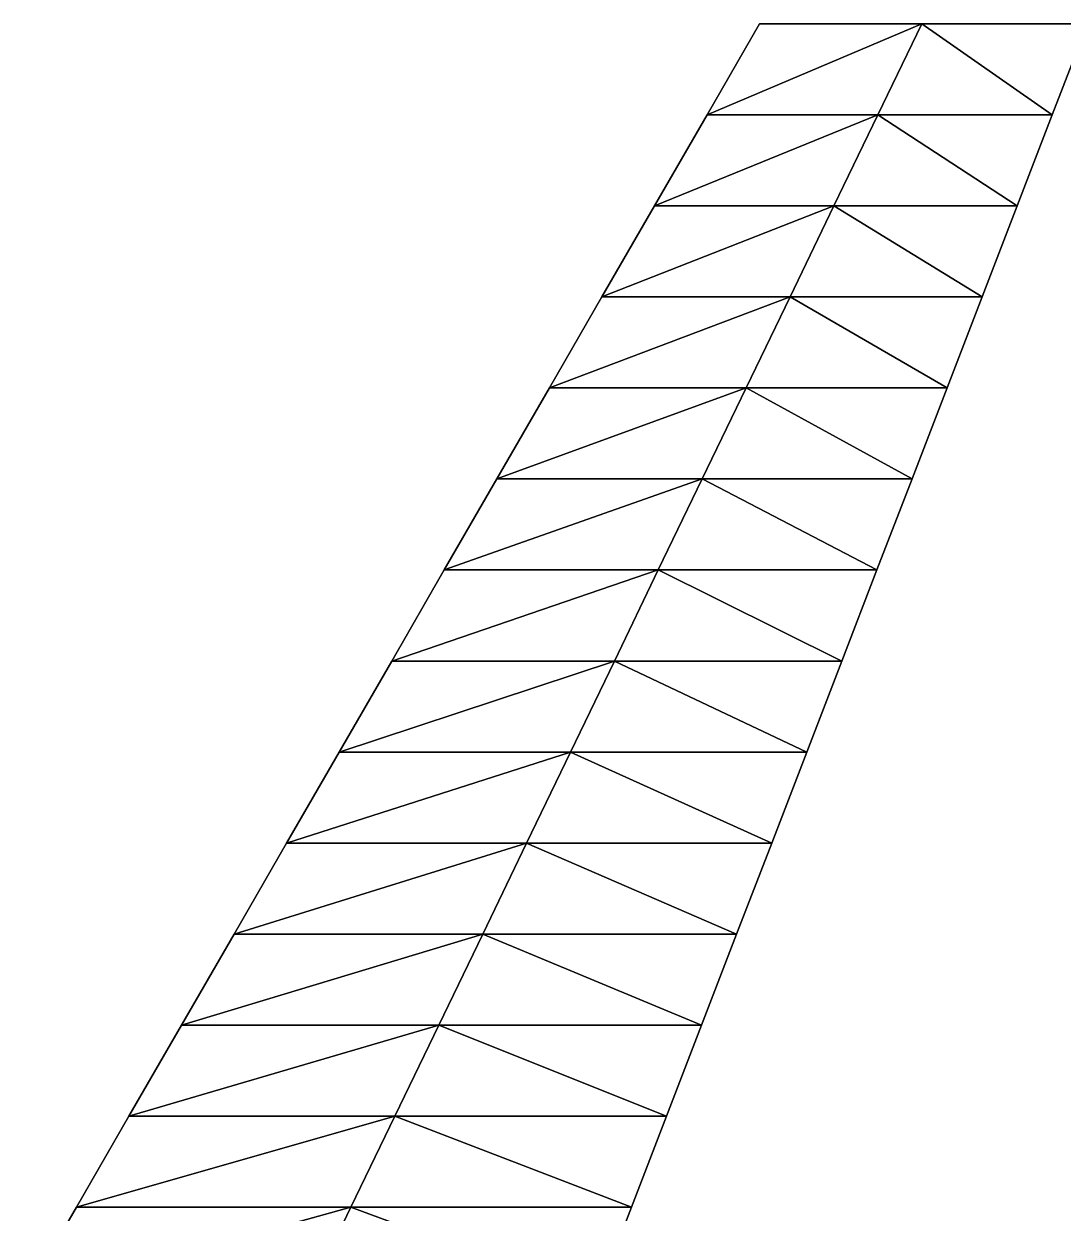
# Model space of a CAD drawing. Extents: x 0 to 32.6, y -11.9 to 11.9.
# Drawn here: x 17.12 to 21.69, y 6.62 to 11.85 of the extents above; entities that cross this region are included whole.
import ezdxf

# ---------------------------------------------------------------- set-up
doc = ezdxf.new("R2010")
doc.units = 0

msp = doc.modelspace()

# ---------------------------------------------------------------- linework, layer by layer
for points in [[(20.8737, 11.45, -0.0672), (20.1233, 11.45), (21.0666, 11.85, -0.0638)], [(21.0666, 11.85, -0.0638), (20.1233, 11.45), (20.3542, 11.85)], [(20.1233, 11.45), (21.0666, 11.85, 0.0638), (20.3542, 11.85)], [(20.1233, 11.45), (20.8737, 11.45, 0.0672), (21.0666, 11.85, 0.0638)], [(21.0666, 11.85, -0.0638), (20.3542, 11.85), (21.0666, 11.85, -0.0319)], [(20.3542, 11.85), (21.0666, 11.85, 0.0638), (21.0666, 11.85, 0.0319)], [(21.0666, 11.85, -0.0319), (20.3542, 11.85), (21.0666, 11.85)], [(20.3542, 11.85), (21.0666, 11.85, 0.0319), (21.0666, 11.85)], [(21.6402, 11.45), (20.8737, 11.45, -0.0672), (21.0666, 11.85, -0.0638)], [(20.8737, 11.45, 0.0672), (21.6402, 11.45), (21.0666, 11.85, 0.0638)], [(21.6402, 11.45), (21.0666, 11.85, -0.0638), (21.7942, 11.85)], [(21.0666, 11.85, 0.0638), (21.6402, 11.45), (21.7942, 11.85)], [(21.7942, 11.85), (21.0666, 11.85, -0.0638), (21.0666, 11.85, -0.0319)], [(21.0666, 11.85, 0.0638), (21.7942, 11.85), (21.0666, 11.85, 0.0319)], [(21.7942, 11.85), (21.0666, 11.85, -0.0319), (21.0666, 11.85)], [(21.0666, 11.85, 0.0319), (21.7942, 11.85), (21.0666, 11.85)], [(20.6808, 11.05, -0.0706), (19.8924, 11.05), (20.8737, 11.45, -0.0672)], [(20.8737, 11.45, -0.0672), (19.8924, 11.05), (20.1233, 11.45)], [(19.8924, 11.05), (20.8737, 11.45, 0.0672), (20.1233, 11.45)], [(19.8924, 11.05), (20.6808, 11.05, 0.0706), (20.8737, 11.45, 0.0672)], [(21.4861, 11.05), (20.6808, 11.05, -0.0706), (20.8737, 11.45, -0.0672)], [(20.6808, 11.05, 0.0706), (21.4861, 11.05), (20.8737, 11.45, 0.0672)], [(21.4861, 11.05), (20.8737, 11.45, -0.0672), (21.6402, 11.45)], [(20.8737, 11.45, 0.0672), (21.4861, 11.05), (21.6402, 11.45)], [(20.4878, 10.65, -0.074), (19.6614, 10.65), (20.6808, 11.05, -0.0706)], [(20.6808, 11.05, -0.0706), (19.6614, 10.65), (19.8924, 11.05)], [(19.6614, 10.65), (20.6808, 11.05, 0.0706), (19.8924, 11.05)], [(19.6614, 10.65), (20.4878, 10.65, 0.074), (20.6808, 11.05, 0.0706)], [(21.332, 10.65), (20.4878, 10.65, -0.074), (20.6808, 11.05, -0.0706)], [(20.4878, 10.65, 0.074), (21.332, 10.65), (20.6808, 11.05, 0.0706)], [(21.332, 10.65), (20.6808, 11.05, -0.0706), (21.4861, 11.05)], [(20.6808, 11.05, 0.0706), (21.332, 10.65), (21.4861, 11.05)], [(20.2949, 10.25, -0.0774), (19.4305, 10.25), (20.4878, 10.65, -0.074)], [(20.4878, 10.65, -0.074), (19.4305, 10.25), (19.6614, 10.65)], [(19.4305, 10.25), (20.4878, 10.65, 0.074), (19.6614, 10.65)], [(19.4305, 10.25), (20.2949, 10.25, 0.0774), (20.4878, 10.65, 0.074)], [(21.1779, 10.25), (20.2949, 10.25, -0.0774), (20.4878, 10.65, -0.074)], [(20.2949, 10.25, 0.0774), (21.1779, 10.25), (20.4878, 10.65, 0.074)], [(21.1779, 10.25), (20.4878, 10.65, -0.074), (21.332, 10.65)], [(20.4878, 10.65, 0.074), (21.1779, 10.25), (21.332, 10.65)], [(20.102, 9.85, -0.0808), (19.1995, 9.85), (20.2949, 10.25, -0.0774)], [(20.2949, 10.25, -0.0774), (19.1995, 9.85), (19.4305, 10.25)], [(19.1995, 9.85), (20.2949, 10.25, 0.0774), (19.4305, 10.25)], [(19.1995, 9.85), (20.102, 9.85, 0.0808), (20.2949, 10.25, 0.0774)], [(21.0238, 9.85), (20.102, 9.85, -0.0808), (20.2949, 10.25, -0.0774)], [(20.102, 9.85, 0.0808), (21.0238, 9.85), (20.2949, 10.25, 0.0774)], [(21.0238, 9.85), (20.2949, 10.25, -0.0774), (21.1779, 10.25)], [(20.2949, 10.25, 0.0774), (21.0238, 9.85), (21.1779, 10.25)], [(19.9091, 9.45, -0.0842), (18.9686, 9.45), (20.102, 9.85, -0.0808)], [(20.102, 9.85, -0.0808), (18.9686, 9.45), (19.1995, 9.85)], [(18.9686, 9.45), (20.102, 9.85, 0.0808), (19.1995, 9.85)], [(18.9686, 9.45), (19.9091, 9.45, 0.0842), (20.102, 9.85, 0.0808)], [(20.8697, 9.45), (19.9091, 9.45, -0.0842), (20.102, 9.85, -0.0808)], [(19.9091, 9.45, 0.0842), (20.8697, 9.45), (20.102, 9.85, 0.0808)], [(20.8697, 9.45), (20.102, 9.85, -0.0808), (21.0238, 9.85)], [(20.102, 9.85, 0.0808), (20.8697, 9.45), (21.0238, 9.85)], [(19.7161, 9.05, -0.0876), (18.7377, 9.05), (19.9091, 9.45, -0.0842)], [(19.9091, 9.45, -0.0842), (18.7377, 9.05), (18.9686, 9.45)], [(18.7377, 9.05), (19.9091, 9.45, 0.0842), (18.9686, 9.45)], [(18.7377, 9.05), (19.7161, 9.05, 0.0876), (19.9091, 9.45, 0.0842)], [(20.7156, 9.05), (19.7161, 9.05, -0.0876), (19.9091, 9.45, -0.0842)], [(19.7161, 9.05, 0.0876), (20.7156, 9.05), (19.9091, 9.45, 0.0842)], [(20.7156, 9.05), (19.9091, 9.45, -0.0842), (20.8697, 9.45)], [(19.9091, 9.45, 0.0842), (20.7156, 9.05), (20.8697, 9.45)], [(19.5232, 8.65, -0.091), (18.5067, 8.65), (19.7161, 9.05, -0.0876)], [(19.7161, 9.05, -0.0876), (18.5067, 8.65), (18.7377, 9.05)], [(18.5067, 8.65), (19.7161, 9.05, 0.0876), (18.7377, 9.05)], [(18.5067, 8.65), (19.5232, 8.65, 0.091), (19.7161, 9.05, 0.0876)], [(20.5615, 8.65), (19.5232, 8.65, -0.091), (19.7161, 9.05, -0.0876)], [(19.5232, 8.65, 0.091), (20.5615, 8.65), (19.7161, 9.05, 0.0876)], [(20.5615, 8.65), (19.7161, 9.05, -0.0876), (20.7156, 9.05)], [(19.7161, 9.05, 0.0876), (20.5615, 8.65), (20.7156, 9.05)], [(19.3303, 8.25, -0.0944), (18.2758, 8.25), (19.5232, 8.65, -0.091)], [(19.5232, 8.65, -0.091), (18.2758, 8.25), (18.5067, 8.65)], [(18.2758, 8.25), (19.5232, 8.65, 0.091), (18.5067, 8.65)], [(18.2758, 8.25), (19.3303, 8.25, 0.0944), (19.5232, 8.65, 0.091)], [(20.4074, 8.25), (19.3303, 8.25, -0.0944), (19.5232, 8.65, -0.091)], [(19.3303, 8.25, 0.0944), (20.4074, 8.25), (19.5232, 8.65, 0.091)], [(20.4074, 8.25), (19.5232, 8.65, -0.091), (20.5615, 8.65)], [(19.5232, 8.65, 0.091), (20.4074, 8.25), (20.5615, 8.65)], [(19.1374, 7.85, -0.0978), (18.0448, 7.85), (19.3303, 8.25, -0.0944)], [(19.3303, 8.25, -0.0944), (18.0448, 7.85), (18.2758, 8.25)], [(18.0448, 7.85), (19.3303, 8.25, 0.0944), (18.2758, 8.25)], [(18.0448, 7.85), (19.1374, 7.85, 0.0978), (19.3303, 8.25, 0.0944)], [(20.2533, 7.85), (19.1374, 7.85, -0.0978), (19.3303, 8.25, -0.0944)], [(19.1374, 7.85, 0.0978), (20.2533, 7.85), (19.3303, 8.25, 0.0944)], [(20.2533, 7.85), (19.3303, 8.25, -0.0944), (20.4074, 8.25)], [(19.3303, 8.25, 0.0944), (20.2533, 7.85), (20.4074, 8.25)], [(18.9444, 7.45, -0.1012), (17.8139, 7.45), (19.1374, 7.85, -0.0978)], [(19.1374, 7.85, -0.0978), (17.8139, 7.45), (18.0448, 7.85)], [(17.8139, 7.45), (19.1374, 7.85, 0.0978), (18.0448, 7.85)], [(17.8139, 7.45), (18.9444, 7.45, 0.1012), (19.1374, 7.85, 0.0978)], [(20.0992, 7.45), (18.9444, 7.45, -0.1012), (19.1374, 7.85, -0.0978)], [(18.9444, 7.45, 0.1012), (20.0992, 7.45), (19.1374, 7.85, 0.0978)], [(20.0992, 7.45), (19.1374, 7.85, -0.0978), (20.2533, 7.85)], [(19.1374, 7.85, 0.0978), (20.0992, 7.45), (20.2533, 7.85)], [(18.7515, 7.05, -0.1046), (17.583, 7.05), (18.9444, 7.45, -0.1012)], [(18.9444, 7.45, -0.1012), (17.583, 7.05), (17.8139, 7.45)], [(17.583, 7.05), (18.9444, 7.45, 0.1012), (17.8139, 7.45)], [(17.583, 7.05), (18.7515, 7.05, 0.1046), (18.9444, 7.45, 0.1012)], [(19.9451, 7.05), (18.7515, 7.05, -0.1046), (18.9444, 7.45, -0.1012)], [(18.7515, 7.05, 0.1046), (19.9451, 7.05), (18.9444, 7.45, 0.1012)], [(19.9451, 7.05), (18.9444, 7.45, -0.1012), (20.0992, 7.45)], [(18.9444, 7.45, 0.1012), (19.9451, 7.05), (20.0992, 7.45)], [(18.5586, 6.65, -0.108), (17.352, 6.65), (18.7515, 7.05, -0.1046)], [(18.7515, 7.05, -0.1046), (17.352, 6.65), (17.583, 7.05)], [(17.352, 6.65), (18.7515, 7.05, 0.1046), (17.583, 7.05)], [(17.352, 6.65), (18.5586, 6.65, 0.108), (18.7515, 7.05, 0.1046)], [(19.791, 6.65), (18.5586, 6.65, -0.108), (18.7515, 7.05, -0.1046)], [(18.5586, 6.65, 0.108), (19.791, 6.65), (18.7515, 7.05, 0.1046)], [(19.791, 6.65), (18.7515, 7.05, -0.1046), (19.9451, 7.05)], [(18.7515, 7.05, 0.1046), (19.791, 6.65), (19.9451, 7.05)], [(18.3656, 6.25, -0.1114), (17.1211, 6.25), (18.5586, 6.65, -0.108)], [(18.5586, 6.65, -0.108), (17.1211, 6.25), (17.352, 6.65)], [(17.1211, 6.25), (18.5586, 6.65, 0.108), (17.352, 6.65)], [(17.1211, 6.25), (18.3656, 6.25, 0.1114), (18.5586, 6.65, 0.108)], [(19.6369, 6.25), (18.3656, 6.25, -0.1114), (18.5586, 6.65, -0.108)], [(18.3656, 6.25, 0.1114), (19.6369, 6.25), (18.5586, 6.65, 0.108)], [(19.6369, 6.25), (18.5586, 6.65, -0.108), (19.791, 6.65)], [(18.5586, 6.65, 0.108), (19.6369, 6.25), (19.791, 6.65)]]:
    msp.add_3dface(points)

doc.saveas('drawing.dxf')
